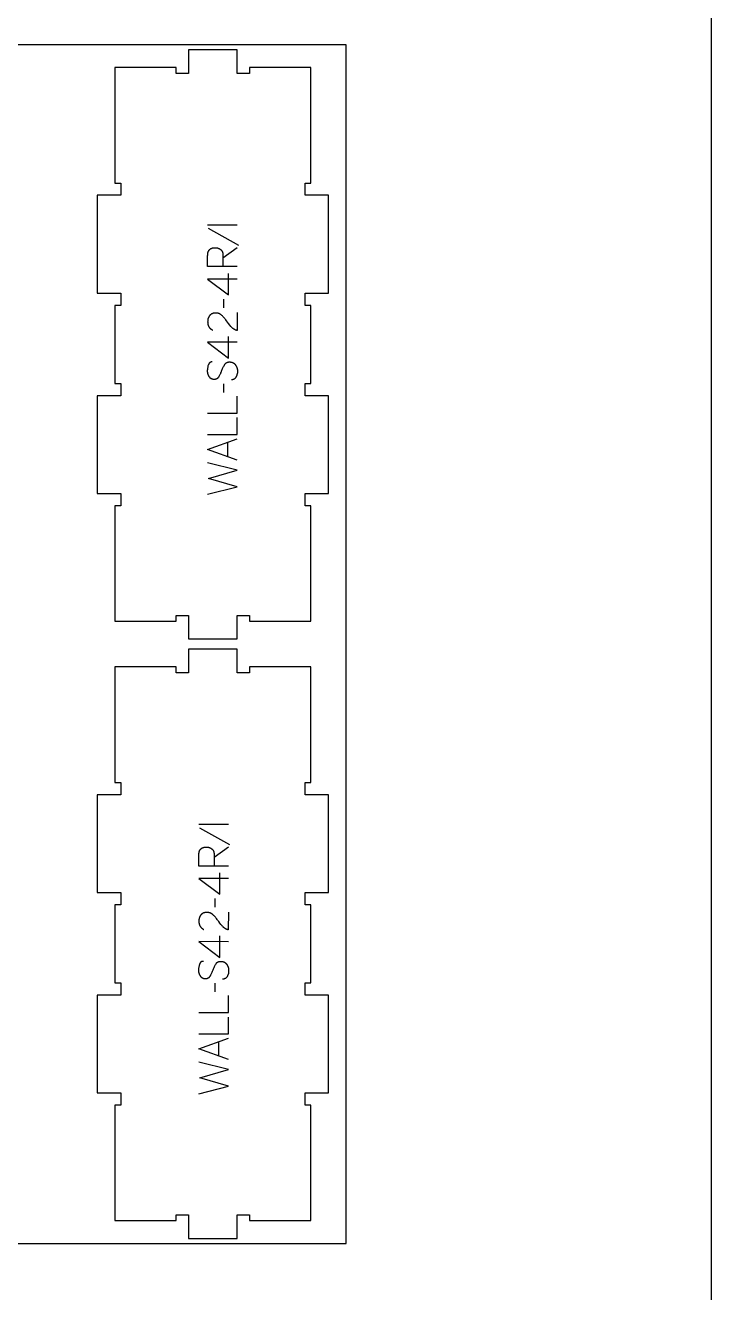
# Model space of a CAD drawing. Extents: x 0 to 4485, y 0 to 10771.
# Drawn here: x 2485 to 3183, y 5619 to 6909 of the extents above; entities that cross this region are included whole.
import ezdxf

# ---------------------------------------------------------------- set-up
doc = ezdxf.new("R2010")
doc.units = 0
for name, color, linetype in [('0_SHEET_SPRUCEPLY_2440X122', 1, 'CONTINUOUS'), ('1_ANYTOOL_1MMDEEP_LABELS_S', 2, 'CONTINUOUS'), ('4_ANYTOOL_CUTTHROUGH_OUTSI', 5, 'CONTINUOUS'), ('DONOTCUT', 7, 'CONTINUOUS')]:
    doc.layers.add(name, color=color, linetype=linetype)

msp = doc.modelspace()

# ---------------------------------------------------------------- linework, layer by layer
at = {"layer": '0_SHEET_SPRUCEPLY_2440X122'}
msp.add_lwpolyline([(371.7, 6889.4), (371.7, 5669.4), (2811.7, 5669.4), (2811.7, 6889.4)], close=True, dxfattribs=at)
at = {"layer": '1_ANYTOOL_1MMDEEP_LABELS_S', "color": 2}
for points in [[(2670.6, 6706.1), (2700.6, 6706.1)], [(2671.1, 6702.6), (2701.9, 6685.4)], [(2700.6, 6663.6), (2670.6, 6663.6), (2670.6, 6675), (2670.7, 6675.4), (2670.7, 6675.9), (2670.7, 6676.2), (2670.7, 6676.4), (2670.7, 6676.6), (2670.8, 6676.8), (2670.8, 6677), (2670.8, 6677.3), (2670.9, 6677.5), (2670.9, 6677.7), (2671, 6677.9), (2671, 6678.1), (2671.1, 6678.3), (2671.1, 6678.4), (2671.2, 6678.6), (2671.3, 6678.8), (2671.3, 6679), (2671.4, 6679.2), (2671.5, 6679.3), (2671.6, 6679.5), (2671.7, 6679.7), (2671.8, 6679.8), (2671.8, 6680), (2671.9, 6680.1), (2672, 6680.3), (2672.1, 6680.4), (2672.3, 6680.5), (2672.4, 6680.7), (2672.5, 6680.8), (2672.6, 6680.9), (2672.7, 6681.1), (2672.9, 6681.2), (2673, 6681.3), (2673.1, 6681.4), (2673.3, 6681.5), (2673.4, 6681.6), (2673.6, 6681.7), (2673.7, 6681.8), (2673.9, 6681.9), (2674, 6682), (2674.2, 6682.1), (2674.4, 6682.2), (2674.5, 6682.2), (2674.7, 6682.3), (2674.9, 6682.4), (2675.1, 6682.4), (2675.2, 6682.5), (2675.4, 6682.5), (2675.6, 6682.6), (2675.8, 6682.6), (2676, 6682.7), (2676.2, 6682.7), (2676.4, 6682.8), (2676.7, 6682.8), (2676.9, 6682.8), (2677.1, 6682.9), (2677.3, 6682.9), (2677.5, 6682.9), (2678, 6682.9), (2678.5, 6682.9), (2678.7, 6682.9), (2678.8, 6682.9), (2679, 6682.9), (2679.2, 6682.9), (2679.4, 6682.9), (2679.5, 6682.9), (2679.7, 6682.8), (2679.9, 6682.8), (2680, 6682.8), (2680.2, 6682.8), (2680.4, 6682.7), (2680.5, 6682.7), (2680.7, 6682.6), (2680.9, 6682.6), (2681, 6682.5), (2681.2, 6682.5), (2681.4, 6682.4), (2681.5, 6682.4), (2681.7, 6682.3), (2681.8, 6682.2), (2682, 6682.2), (2682.2, 6682.1), (2682.3, 6682), (2682.5, 6681.9), (2682.6, 6681.8), (2682.8, 6681.8), (2682.9, 6681.7), (2683.1, 6681.6), (2683.2, 6681.5), (2683.4, 6681.4), (2683.5, 6681.3), (2683.7, 6681.2), (2683.8, 6681), (2684, 6680.9), (2684.1, 6680.8), (2684.2, 6680.7), (2684.4, 6680.6), (2684.5, 6680.4), (2684.6, 6680.3), (2684.7, 6680.2), (2684.8, 6680.1), (2684.9, 6679.9), (2685, 6679.8), (2685.1, 6679.6), (2685.2, 6679.5), (2685.3, 6679.4), (2685.4, 6679.2), (2685.5, 6679.1), (2685.5, 6678.9), (2685.6, 6678.8), (2685.7, 6678.6), (2685.7, 6678.5), (2685.8, 6678.3), (2685.8, 6678.1), (2685.9, 6678), (2685.9, 6677.8), (2686, 6677.6), (2686, 6677.5), (2686, 6677.3), (2686.1, 6677.1), (2686.1, 6676.9), (2686.1, 6676.7), (2686.1, 6676.6), (2686.2, 6674.6), (2686.2, 6672.6), (2686.2, 6663.6)], [(2686.2, 6672.6), (2700.7, 6683.1)], [(2692, 6634.8), (2692, 6656.6)], [(2700.6, 6650.8), (2670.6, 6650.9), (2692, 6634.8)], [(2686.8, 6630.6), (2686.8, 6621.8)], [(2700.6, 6616.8), (2700.6, 6598.5), (2700.1, 6598.7), (2699.9, 6598.8), (2699.7, 6598.9), (2699.4, 6598.9), (2699.2, 6599), (2699, 6599.1), (2698.8, 6599.2), (2698.6, 6599.3), (2698.4, 6599.4), (2698.2, 6599.5), (2698, 6599.6), (2697.8, 6599.7), (2697.6, 6599.9), (2697.4, 6600), (2697.2, 6600.1), (2697, 6600.2), (2696.8, 6600.4), (2696.6, 6600.5), (2696.4, 6600.6), (2696.3, 6600.8), (2696.1, 6600.9), (2695.9, 6601.1), (2695.7, 6601.2), (2695.5, 6601.4), (2695.4, 6601.6), (2695.2, 6601.7), (2695, 6601.9), (2694.9, 6602.1), (2694.7, 6602.2), (2694.4, 6602.6), (2693.2, 6604.1), (2692, 6605.6), (2690.8, 6607.1), (2689.7, 6608.6), (2689.2, 6609.3), (2688.6, 6610.1), (2688, 6610.8), (2687.4, 6611.5), (2686.8, 6612.1), (2686.2, 6612.8), (2685.6, 6613.4), (2685, 6614), (2684.8, 6614.2), (2684.7, 6614.3), (2684.5, 6614.4), (2684.4, 6614.6), (2684.2, 6614.7), (2684, 6614.8), (2683.9, 6614.9), (2683.7, 6615), (2683.5, 6615.2), (2683.3, 6615.3), (2683.2, 6615.4), (2683, 6615.5), (2682.8, 6615.5), (2682.6, 6615.6), (2682.4, 6615.7), (2682.2, 6615.8), (2682, 6615.9), (2681.8, 6615.9), (2681.6, 6616), (2681.4, 6616), (2681.2, 6616.1), (2681, 6616.1), (2680.8, 6616.2), (2680.6, 6616.2), (2680.4, 6616.3), (2680.2, 6616.3), (2680, 6616.3), (2679.8, 6616.3), (2679.5, 6616.4), (2679.3, 6616.4), (2679.1, 6616.4), (2678.9, 6616.4), (2678.6, 6616.4), (2678.4, 6616.4), (2678.1, 6616.4), (2677.9, 6616.3), (2677.7, 6616.3), (2677.4, 6616.3), (2677.2, 6616.3), (2677, 6616.2), (2676.8, 6616.2), (2676.5, 6616.1), (2676.3, 6616.1), (2676.1, 6616), (2675.9, 6616), (2675.7, 6615.9), (2675.5, 6615.8), (2675.3, 6615.7), (2675.1, 6615.7), (2675, 6615.6), (2674.8, 6615.5), (2674.6, 6615.4), (2674.4, 6615.3), (2674.2, 6615.2), (2674.1, 6615.1), (2673.9, 6615), (2673.8, 6614.8), (2673.6, 6614.7), (2673.5, 6614.6), (2673.3, 6614.4), (2673.2, 6614.3), (2673, 6614.1), (2672.9, 6614), (2672.7, 6613.8), (2672.6, 6613.7), (2672.5, 6613.5), (2672.4, 6613.4), (2672.3, 6613.2), (2672.1, 6613), (2672, 6612.8), (2671.9, 6612.7), (2671.8, 6612.5), (2671.7, 6612.3), (2671.6, 6612.1), (2671.6, 6611.9), (2671.5, 6611.8), (2671.4, 6611.6), (2671.3, 6611.4), (2671.2, 6611.2), (2671.2, 6611), (2671.1, 6610.8), (2671, 6610.6), (2671, 6610.4), (2670.9, 6610.2), (2670.9, 6610), (2670.9, 6609.7), (2670.8, 6609.5), (2670.8, 6609.3), (2670.7, 6609.1), (2670.7, 6608.9), (2670.7, 6608.6), (2670.7, 6608.4), (2670.7, 6608.2), (2670.7, 6607.9), (2670.6, 6607.5), (2670.7, 6607.1), (2670.7, 6606.7), (2670.7, 6606.4), (2670.7, 6606), (2670.8, 6605.7), (2670.8, 6605.4), (2670.9, 6605), (2671, 6604.7), (2671.1, 6604.4), (2671.1, 6604.2), (2671.1, 6604.1), (2671.2, 6603.9), (2671.2, 6603.8), (2671.3, 6603.6), (2671.4, 6603.5), (2671.4, 6603.3), (2671.5, 6603.2), (2671.6, 6603.1), (2671.6, 6602.9), (2671.7, 6602.8), (2671.8, 6602.6), (2671.8, 6602.5), (2671.9, 6602.4), (2672, 6602.2), (2672.1, 6602.1), (2672.2, 6602), (2672.3, 6601.9), (2672.4, 6601.7), (2672.4, 6601.6), (2672.5, 6601.5), (2672.6, 6601.4), (2672.7, 6601.3), (2672.8, 6601.1), (2672.9, 6601), (2673.1, 6600.9), (2673.2, 6600.8), (2673.3, 6600.7), (2673.4, 6600.6), (2673.5, 6600.5), (2673.6, 6600.4), (2673.8, 6600.3), (2674, 6600.1), (2674.3, 6599.9), (2674.6, 6599.7), (2674.8, 6599.5), (2675.1, 6599.3), (2675.4, 6599.1), (2675.7, 6599)], [(2692, 6570.6), (2692, 6592.4)], [(2700.6, 6586.6), (2670.6, 6586.7), (2692, 6570.6)], [(2675.2, 6566.6), (2675, 6566.6), (2675, 6566.6), (2674.9, 6566.6), (2674.8, 6566.6), (2674.7, 6566.6), (2674.6, 6566.6), (2674.5, 6566.6), (2674.4, 6566.6), (2674.3, 6566.5), (2674.2, 6566.5), (2674.2, 6566.5), (2674.1, 6566.5), (2674, 6566.5), (2673.9, 6566.4), (2673.8, 6566.4), (2673.8, 6566.4), (2673.7, 6566.4), (2673.6, 6566.3), (2673.5, 6566.3), (2673.5, 6566.3), (2673.4, 6566.2), (2673.3, 6566.2), (2673.2, 6566.2), (2673.2, 6566.1), (2673.1, 6566.1), (2673, 6566), (2673, 6566), (2672.9, 6565.9), (2672.8, 6565.9), (2672.8, 6565.8), (2672.7, 6565.8), (2672.7, 6565.7), (2672.6, 6565.7), (2672.5, 6565.6), (2672.5, 6565.6), (2672.4, 6565.5), (2672.4, 6565.5), (2672.3, 6565.4), (2672.2, 6565.3), (2672.2, 6565.3), (2672.1, 6565.2), (2672.1, 6565.1), (2672, 6565.1), (2672, 6565), (2671.9, 6564.9), (2671.9, 6564.8), (2671.8, 6564.8), (2671.8, 6564.7), (2671.8, 6564.6), (2671.7, 6564.5), (2671.7, 6564.5), (2671.6, 6564.3), (2671.5, 6564.1), (2671.4, 6563.9), (2671.4, 6563.7), (2671.3, 6563.5), (2671.2, 6563.3), (2671, 6562.5), (2670.8, 6561.7), (2670.7, 6560.9), (2670.5, 6560.2), (2670.5, 6559.8), (2670.4, 6559.4), (2670.4, 6559), (2670.4, 6558.7), (2670.3, 6558.3), (2670.3, 6557.9), (2670.3, 6557.6), (2670.3, 6557.2), (2670.3, 6557), (2670.3, 6556.8), (2670.3, 6556.6), (2670.3, 6556.5), (2670.3, 6556.3), (2670.4, 6556.1), (2670.4, 6555.9), (2670.4, 6555.7), (2670.4, 6555.5), (2670.5, 6555.3), (2670.5, 6555.2), (2670.6, 6555), (2670.6, 6554.8), (2670.7, 6554.6), (2670.7, 6554.4), (2670.8, 6554.3), (2670.8, 6554.1), (2670.9, 6553.9), (2670.9, 6553.7), (2671, 6553.6), (2671.1, 6553.4), (2671.2, 6553.2), (2671.2, 6553.1), (2671.3, 6552.9), (2671.4, 6552.7), (2671.5, 6552.6), (2671.6, 6552.4), (2671.7, 6552.2), (2671.8, 6552.1), (2671.9, 6551.9), (2672, 6551.8), (2672.1, 6551.6), (2672.2, 6551.5), (2672.4, 6551.3), (2672.5, 6551.2), (2672.6, 6551), (2672.7, 6550.9), (2672.9, 6550.8), (2673, 6550.6), (2673.1, 6550.5), (2673.3, 6550.4), (2673.4, 6550.3), (2673.6, 6550.2), (2673.7, 6550.1), (2673.9, 6550), (2674, 6549.9), (2674.2, 6549.8), (2674.3, 6549.8), (2674.5, 6549.7), (2674.7, 6549.6), (2674.8, 6549.5), (2675, 6549.5), (2675.2, 6549.4), (2675.4, 6549.4), (2675.6, 6549.3), (2675.7, 6549.3), (2675.9, 6549.2), (2676.1, 6549.2), (2676.3, 6549.2), (2676.5, 6549.2), (2676.7, 6549.2), (2676.9, 6549.1), (2677.1, 6549.1), (2677.3, 6549.1), (2677.5, 6549.1), (2677.8, 6549.1), (2678, 6549.2), (2678.2, 6549.2), (2678.4, 6549.2), (2678.6, 6549.2), (2678.8, 6549.3), (2679, 6549.3), (2679.1, 6549.4), (2679.3, 6549.4), (2679.5, 6549.5), (2679.7, 6549.5), (2679.8, 6549.6), (2679.8, 6549.6), (2679.9, 6549.6), (2680, 6549.7), (2680.1, 6549.7), (2680.2, 6549.8), (2680.3, 6549.8), (2680.3, 6549.8), (2680.4, 6549.9), (2680.5, 6549.9), (2680.6, 6550), (2680.6, 6550), (2680.7, 6550.1), (2680.8, 6550.1), (2680.9, 6550.2), (2680.9, 6550.2), (2681, 6550.3), (2681.1, 6550.3), (2681.1, 6550.4), (2681.2, 6550.5), (2681.3, 6550.5), (2681.3, 6550.6), (2681.4, 6550.7), (2681.5, 6550.7), (2681.6, 6550.9), (2681.7, 6551), (2681.8, 6551.1), (2682, 6551.3), (2682.1, 6551.5), (2682.2, 6551.6), (2682.3, 6551.8), (2682.4, 6552), (2682.8, 6552.7), (2683.2, 6553.4), (2683.5, 6554.2), (2683.9, 6554.9), (2684.2, 6555.7), (2684.6, 6556.5), (2684.9, 6557.3), (2685.2, 6558.1), (2685.5, 6559), (2685.8, 6559.8), (2686.2, 6560.5), (2686.5, 6561.3), (2686.9, 6562.1), (2687.3, 6562.8), (2687.7, 6563.5), (2688.1, 6564.2), (2688.2, 6564.3), (2688.4, 6564.5), (2688.5, 6564.7), (2688.5, 6564.7), (2688.6, 6564.8), (2688.7, 6564.9), (2688.7, 6564.9), (2688.8, 6565), (2688.8, 6565.1), (2688.9, 6565.1), (2689, 6565.2), (2689, 6565.3), (2689.1, 6565.3), (2689.2, 6565.4), (2689.3, 6565.5), (2689.3, 6565.5), (2689.4, 6565.6), (2689.5, 6565.6), (2689.5, 6565.7), (2689.6, 6565.7), (2689.7, 6565.8), (2689.8, 6565.8), (2689.9, 6565.9), (2689.9, 6565.9), (2690, 6566), (2690.1, 6566), (2690.2, 6566), (2690.3, 6566.1), (2690.4, 6566.1), (2690.4, 6566.2), (2690.5, 6566.2), (2690.6, 6566.2), (2690.7, 6566.3), (2690.8, 6566.3), (2690.9, 6566.3), (2691, 6566.3), (2691.1, 6566.4), (2691.3, 6566.4), (2691.4, 6566.5), (2691.6, 6566.5), (2691.8, 6566.5), (2692, 6566.6), (2692.2, 6566.6), (2692.5, 6566.6), (2692.7, 6566.6), (2692.9, 6566.6), (2693.1, 6566.6), (2693.3, 6566.6), (2693.6, 6566.6), (2693.8, 6566.6), (2694, 6566.5), (2694.3, 6566.5), (2694.5, 6566.5), (2694.7, 6566.4), (2694.9, 6566.4), (2695.1, 6566.3), (2695.3, 6566.3), (2695.5, 6566.2), (2695.7, 6566.1), (2695.9, 6566.1), (2696.1, 6566), (2696.3, 6565.9), (2696.5, 6565.8), (2696.7, 6565.7), (2696.8, 6565.6), (2697, 6565.5), (2697.2, 6565.4), (2697.3, 6565.3), (2697.5, 6565.2), (2697.6, 6565.1), (2697.8, 6564.9), (2698, 6564.8), (2698.1, 6564.7), (2698.2, 6564.5), (2698.4, 6564.4), (2698.5, 6564.2), (2698.6, 6564.1), (2698.8, 6563.9), (2698.9, 6563.7), (2699, 6563.6), (2699.1, 6563.4), (2699.3, 6563), (2699.6, 6562.7), (2699.7, 6562.3), (2699.9, 6561.9), (2700.1, 6561.6), (2700.2, 6561.2), (2700.3, 6561), (2700.4, 6560.8), (2700.4, 6560.6), (2700.5, 6560.4), (2700.6, 6560.2), (2700.6, 6560), (2700.7, 6559.8), (2700.7, 6559.6), (2700.8, 6559.4), (2700.8, 6559.2), (2700.8, 6559), (2700.9, 6558.8), (2700.9, 6558.6), (2700.9, 6558.4), (2701, 6558), (2701, 6557.6), (2701, 6557.2), (2701, 6556.8), (2701, 6556.4), (2700.9, 6556), (2700.9, 6555.6), (2700.9, 6555.2), (2700.8, 6554.8), (2700.7, 6554.4), (2700.6, 6554), (2700.5, 6553.7), (2700.4, 6553.3), (2700.3, 6552.9), (2700.1, 6552.6), (2700, 6552.2), (2699.8, 6551.8), (2699.6, 6551.5), (2699.4, 6551.1), (2699.3, 6551), (2699.2, 6550.8), (2699.1, 6550.7), (2699, 6550.5), (2698.9, 6550.4), (2698.8, 6550.2), (2698.7, 6550.1), (2698.6, 6549.9), (2698.4, 6549.8), (2698.3, 6549.7), (2698.2, 6549.6), (2698, 6549.5), (2698, 6549.4), (2697.9, 6549.4), (2697.8, 6549.3), (2697.8, 6549.3), (2697.7, 6549.2), (2697.6, 6549.2), (2697.6, 6549.1), (2697.5, 6549.1), (2697.4, 6549), (2697.3, 6549), (2697.3, 6549), (2697.2, 6548.9), (2697.1, 6548.9), (2697, 6548.9), (2697, 6548.8), (2696.9, 6548.8), (2696.8, 6548.8), (2696.7, 6548.7), (2696.6, 6548.7), (2696.6, 6548.7), (2696.4, 6548.6), (2696.2, 6548.6), (2696.1, 6548.5), (2695.9, 6548.5), (2695.7, 6548.5), (2695.5, 6548.4), (2695.3, 6548.4), (2695.2, 6548.4), (2695, 6548.4), (2694.8, 6548.4)], [(2686.8, 6544.4), (2686.8, 6535.6)], [(2670.6, 6514.6), (2700.6, 6514.6), (2700.6, 6531.7)], [(2670.6, 6492.8), (2700.6, 6492.8), (2700.6, 6509.9)], [(2700.6, 6466.6), (2670.6, 6477.5), (2700.6, 6488.5)], [(2691.1, 6470.1), (2691.1, 6485)], [(2670.6, 6431.9), (2700.6, 6439.6), (2671.5, 6448), (2700.6, 6456.5), (2670.6, 6464)], [(2661.7, 6096.1), (2691.7, 6096.1)], [(2662.2, 6092.6), (2692.9, 6075.4)], [(2691.7, 6053.6), (2661.7, 6053.6), (2661.7, 6065), (2661.7, 6065.4), (2661.7, 6065.9), (2661.7, 6066.2), (2661.8, 6066.4), (2661.8, 6066.6), (2661.8, 6066.8), (2661.9, 6067), (2661.9, 6067.3), (2661.9, 6067.5), (2662, 6067.7), (2662, 6067.9), (2662.1, 6068.1), (2662.1, 6068.3), (2662.2, 6068.4), (2662.3, 6068.6), (2662.3, 6068.8), (2662.4, 6069), (2662.5, 6069.2), (2662.5, 6069.3), (2662.6, 6069.5), (2662.7, 6069.7), (2662.8, 6069.8), (2662.9, 6070), (2663, 6070.1), (2663.1, 6070.3), (2663.2, 6070.4), (2663.3, 6070.5), (2663.4, 6070.7), (2663.5, 6070.8), (2663.7, 6070.9), (2663.8, 6071.1), (2663.9, 6071.2), (2664, 6071.3), (2664.2, 6071.4), (2664.3, 6071.5), (2664.5, 6071.6), (2664.6, 6071.7), (2664.8, 6071.8), (2664.9, 6071.9), (2665.1, 6072), (2665.2, 6072.1), (2665.4, 6072.2), (2665.6, 6072.2), (2665.8, 6072.3), (2665.9, 6072.4), (2666.1, 6072.4), (2666.3, 6072.5), (2666.5, 6072.5), (2666.7, 6072.6), (2666.9, 6072.6), (2667.1, 6072.7), (2667.3, 6072.7), (2667.5, 6072.8), (2667.7, 6072.8), (2667.9, 6072.8), (2668.1, 6072.9), (2668.4, 6072.9), (2668.6, 6072.9), (2669.1, 6072.9), (2669.5, 6072.9), (2669.7, 6072.9), (2669.9, 6072.9), (2670.1, 6072.9), (2670.2, 6072.9), (2670.4, 6072.9), (2670.6, 6072.9), (2670.8, 6072.8), (2670.9, 6072.8), (2671.1, 6072.8), (2671.3, 6072.8), (2671.4, 6072.7), (2671.6, 6072.7), (2671.8, 6072.6), (2671.9, 6072.6), (2672.1, 6072.5), (2672.3, 6072.5), (2672.4, 6072.4), (2672.6, 6072.4), (2672.7, 6072.3), (2672.9, 6072.2), (2673.1, 6072.2), (2673.2, 6072.1), (2673.4, 6072), (2673.5, 6071.9), (2673.7, 6071.8), (2673.8, 6071.8), (2674, 6071.7), (2674.1, 6071.6), (2674.3, 6071.5), (2674.4, 6071.4), (2674.6, 6071.3), (2674.7, 6071.2), (2674.9, 6071), (2675, 6070.9), (2675.2, 6070.8), (2675.3, 6070.7), (2675.4, 6070.6), (2675.5, 6070.4), (2675.7, 6070.3), (2675.8, 6070.2), (2675.9, 6070.1), (2676, 6069.9), (2676.1, 6069.8), (2676.2, 6069.6), (2676.3, 6069.5), (2676.4, 6069.4), (2676.4, 6069.2), (2676.5, 6069.1), (2676.6, 6068.9), (2676.7, 6068.8), (2676.7, 6068.6), (2676.8, 6068.5), (2676.8, 6068.3), (2676.9, 6068.1), (2676.9, 6068), (2677, 6067.8), (2677, 6067.6), (2677.1, 6067.5), (2677.1, 6067.3), (2677.1, 6067.1), (2677.1, 6066.9), (2677.2, 6066.7), (2677.2, 6066.6), (2677.2, 6064.6), (2677.3, 6062.6), (2677.3, 6053.6)], [(2677.3, 6062.6), (2691.7, 6073.1)], [(2691.7, 6040.8), (2661.7, 6040.9), (2683, 6024.8)], [(2683, 6024.8), (2683, 6046.6)], [(2677.8, 6020.6), (2677.9, 6011.8)], [(2691.7, 6006.8), (2691.6, 5988.5), (2691.2, 5988.7), (2690.9, 5988.8), (2690.7, 5988.9), (2690.5, 5988.9), (2690.3, 5989), (2690.1, 5989.1), (2689.8, 5989.2), (2689.6, 5989.3), (2689.4, 5989.4), (2689.2, 5989.5), (2689, 5989.6), (2688.8, 5989.7), (2688.6, 5989.9), (2688.4, 5990), (2688.2, 5990.1), (2688, 5990.2), (2687.9, 5990.4), (2687.7, 5990.5), (2687.5, 5990.6), (2687.3, 5990.8), (2687.1, 5990.9), (2686.9, 5991.1), (2686.8, 5991.2), (2686.6, 5991.4), (2686.4, 5991.6), (2686.3, 5991.7), (2686.1, 5991.9), (2685.9, 5992.1), (2685.8, 5992.2), (2685.5, 5992.6), (2684.2, 5994.1), (2683.1, 5995.6), (2681.9, 5997.1), (2680.8, 5998.6), (2680.2, 5999.3), (2679.6, 6000.1), (2679.1, 6000.8), (2678.5, 6001.5), (2677.9, 6002.1), (2677.3, 6002.8), (2676.7, 6003.4), (2676.1, 6004), (2675.9, 6004.2), (2675.7, 6004.3), (2675.6, 6004.4), (2675.4, 6004.6), (2675.3, 6004.7), (2675.1, 6004.8), (2674.9, 6004.9), (2674.7, 6005), (2674.6, 6005.2), (2674.4, 6005.3), (2674.2, 6005.4), (2674, 6005.5), (2673.8, 6005.5), (2673.7, 6005.6), (2673.5, 6005.7), (2673.3, 6005.8), (2673.1, 6005.9), (2672.9, 6005.9), (2672.7, 6006), (2672.5, 6006), (2672.3, 6006.1), (2672.1, 6006.1), (2671.9, 6006.2), (2671.7, 6006.2), (2671.5, 6006.3), (2671.3, 6006.3), (2671, 6006.3), (2670.8, 6006.3), (2670.6, 6006.4), (2670.4, 6006.4), (2670.2, 6006.4), (2669.9, 6006.4), (2669.7, 6006.4), (2669.4, 6006.4), (2669.2, 6006.4), (2669, 6006.3), (2668.7, 6006.3), (2668.5, 6006.3), (2668.3, 6006.3), (2668, 6006.2), (2667.8, 6006.2), (2667.6, 6006.1), (2667.4, 6006.1), (2667.2, 6006), (2667, 6006), (2666.8, 6005.9), (2666.6, 6005.8), (2666.4, 6005.7), (2666.2, 6005.7), (2666, 6005.6), (2665.8, 6005.5), (2665.6, 6005.4), (2665.5, 6005.3), (2665.3, 6005.2), (2665.1, 6005.1), (2665, 6005), (2664.8, 6004.8), (2664.7, 6004.7), (2664.5, 6004.6), (2664.4, 6004.4), (2664.2, 6004.3), (2664.1, 6004.1), (2663.9, 6004), (2663.8, 6003.8), (2663.7, 6003.7), (2663.5, 6003.5), (2663.4, 6003.4), (2663.3, 6003.2), (2663.2, 6003), (2663.1, 6002.8), (2663, 6002.7), (2662.9, 6002.5), (2662.8, 6002.3), (2662.7, 6002.1), (2662.6, 6001.9), (2662.5, 6001.8), (2662.4, 6001.6), (2662.4, 6001.4), (2662.3, 6001.2), (2662.2, 6001), (2662.2, 6000.8), (2662.1, 6000.6), (2662, 6000.4), (2662, 6000.2), (2661.9, 6000), (2661.9, 5999.7), (2661.9, 5999.5), (2661.8, 5999.3), (2661.8, 5999.1), (2661.8, 5998.9), (2661.8, 5998.6), (2661.7, 5998.4), (2661.7, 5998.2), (2661.7, 5997.9), (2661.7, 5997.5), (2661.7, 5997.1), (2661.7, 5996.7), (2661.7, 5996.4), (2661.8, 5996), (2661.8, 5995.7), (2661.9, 5995.4), (2661.9, 5995), (2662, 5994.7), (2662.1, 5994.4), (2662.2, 5994.2), (2662.2, 5994.1), (2662.2, 5993.9), (2662.3, 5993.8), (2662.4, 5993.6), (2662.4, 5993.5), (2662.5, 5993.3), (2662.5, 5993.2), (2662.6, 5993.1), (2662.7, 5992.9), (2662.7, 5992.8), (2662.8, 5992.6), (2662.9, 5992.5), (2663, 5992.4), (2663.1, 5992.2), (2663.1, 5992.1), (2663.2, 5992), (2663.3, 5991.9), (2663.4, 5991.7), (2663.5, 5991.6), (2663.6, 5991.5), (2663.7, 5991.4), (2663.8, 5991.3), (2663.9, 5991.1), (2664, 5991), (2664.1, 5990.9), (2664.2, 5990.8), (2664.3, 5990.7), (2664.5, 5990.6), (2664.6, 5990.5), (2664.7, 5990.4), (2664.8, 5990.3), (2665.1, 5990.1), (2665.3, 5989.9), (2665.6, 5989.7), (2665.9, 5989.5), (2666.2, 5989.3), (2666.5, 5989.1), (2666.8, 5989)], [(2691.7, 5976.6), (2661.7, 5976.7), (2683, 5960.6)], [(2683, 5960.6), (2683, 5982.4)], [(2666.3, 5956.6), (2666.1, 5956.6), (2666, 5956.6), (2665.9, 5956.6), (2665.8, 5956.6), (2665.7, 5956.6), (2665.6, 5956.6), (2665.6, 5956.6), (2665.5, 5956.6), (2665.4, 5956.5), (2665.3, 5956.5), (2665.2, 5956.5), (2665.1, 5956.5), (2665.1, 5956.5), (2665, 5956.4), (2664.9, 5956.4), (2664.8, 5956.4), (2664.7, 5956.4), (2664.7, 5956.3), (2664.6, 5956.3), (2664.5, 5956.3), (2664.4, 5956.2), (2664.4, 5956.2), (2664.3, 5956.2), (2664.2, 5956.1), (2664.2, 5956.1), (2664.1, 5956), (2664, 5956), (2664, 5955.9), (2663.9, 5955.9), (2663.8, 5955.8), (2663.8, 5955.8), (2663.7, 5955.7), (2663.6, 5955.7), (2663.6, 5955.6), (2663.5, 5955.6), (2663.5, 5955.5), (2663.4, 5955.5), (2663.4, 5955.4), (2663.3, 5955.3), (2663.2, 5955.3), (2663.2, 5955.2), (2663.1, 5955.1), (2663.1, 5955.1), (2663, 5955), (2663, 5954.9), (2662.9, 5954.8), (2662.9, 5954.8), (2662.9, 5954.7), (2662.8, 5954.6), (2662.8, 5954.5), (2662.7, 5954.5), (2662.6, 5954.3), (2662.6, 5954.1), (2662.5, 5953.9), (2662.4, 5953.7), (2662.4, 5953.5), (2662.3, 5953.3), (2662.1, 5952.5), (2661.9, 5951.7), (2661.7, 5950.9), (2661.6, 5950.2), (2661.5, 5949.8), (2661.5, 5949.4), (2661.5, 5949), (2661.4, 5948.7), (2661.4, 5948.3), (2661.4, 5947.9), (2661.4, 5947.6), (2661.4, 5947.2), (2661.4, 5947), (2661.4, 5946.8), (2661.4, 5946.6), (2661.4, 5946.5), (2661.4, 5946.3), (2661.4, 5946.1), (2661.4, 5945.9), (2661.5, 5945.7), (2661.5, 5945.5), (2661.5, 5945.3), (2661.6, 5945.2), (2661.6, 5945), (2661.7, 5944.8), (2661.7, 5944.6), (2661.8, 5944.4), (2661.8, 5944.3), (2661.9, 5944.1), (2661.9, 5943.9), (2662, 5943.7), (2662.1, 5943.6), (2662.1, 5943.4), (2662.2, 5943.2), (2662.3, 5943.1), (2662.4, 5942.9), (2662.5, 5942.7), (2662.6, 5942.6), (2662.7, 5942.4), (2662.8, 5942.2), (2662.9, 5942.1), (2663, 5941.9), (2663.1, 5941.8), (2663.2, 5941.6), (2663.3, 5941.5), (2663.4, 5941.3), (2663.5, 5941.2), (2663.7, 5941), (2663.8, 5940.9), (2663.9, 5940.8), (2664.1, 5940.6), (2664.2, 5940.5), (2664.3, 5940.4), (2664.5, 5940.3), (2664.6, 5940.2), (2664.8, 5940.1), (2664.9, 5940), (2665.1, 5939.9), (2665.2, 5939.8), (2665.4, 5939.8), (2665.6, 5939.7), (2665.7, 5939.6), (2665.9, 5939.5), (2666.1, 5939.5), (2666.2, 5939.4), (2666.4, 5939.4), (2666.6, 5939.3), (2666.8, 5939.3), (2667, 5939.2), (2667.2, 5939.2), (2667.4, 5939.2), (2667.6, 5939.2), (2667.8, 5939.2), (2668, 5939.1), (2668.2, 5939.1), (2668.4, 5939.1), (2668.6, 5939.1), (2668.8, 5939.1), (2669, 5939.2), (2669.2, 5939.2), (2669.4, 5939.2), (2669.6, 5939.2), (2669.8, 5939.3), (2670, 5939.3), (2670.2, 5939.4), (2670.4, 5939.4), (2670.6, 5939.5), (2670.7, 5939.5), (2670.8, 5939.6), (2670.9, 5939.6), (2671, 5939.6), (2671.1, 5939.7), (2671.1, 5939.7), (2671.2, 5939.8), (2671.3, 5939.8), (2671.4, 5939.8), (2671.5, 5939.9), (2671.5, 5939.9), (2671.6, 5940), (2671.7, 5940), (2671.8, 5940.1), (2671.8, 5940.1), (2671.9, 5940.2), (2672, 5940.2), (2672.1, 5940.3), (2672.1, 5940.3), (2672.2, 5940.4), (2672.3, 5940.5), (2672.3, 5940.5), (2672.4, 5940.6), (2672.5, 5940.7), (2672.5, 5940.7), (2672.7, 5940.9), (2672.8, 5941), (2672.9, 5941.1), (2673, 5941.3), (2673.1, 5941.5), (2673.2, 5941.6), (2673.3, 5941.8), (2673.4, 5942), (2673.8, 5942.7), (2674.2, 5943.4), (2674.6, 5944.2), (2674.9, 5944.9), (2675.3, 5945.7), (2675.6, 5946.5), (2675.9, 5947.3), (2676.3, 5948.1), (2676.6, 5949), (2676.9, 5949.8), (2677.2, 5950.5), (2677.6, 5951.3), (2678, 5952.1), (2678.4, 5952.8), (2678.8, 5953.5), (2679.2, 5954.2), (2679.3, 5954.3), (2679.4, 5954.5), (2679.5, 5954.7), (2679.6, 5954.7), (2679.6, 5954.8), (2679.7, 5954.9), (2679.8, 5954.9), (2679.8, 5955), (2679.9, 5955.1), (2680, 5955.1), (2680, 5955.2), (2680.1, 5955.3), (2680.2, 5955.3), (2680.2, 5955.4), (2680.3, 5955.5), (2680.4, 5955.5), (2680.5, 5955.6), (2680.5, 5955.6), (2680.6, 5955.7), (2680.7, 5955.7), (2680.8, 5955.8), (2680.8, 5955.8), (2680.9, 5955.9), (2681, 5955.9), (2681.1, 5956), (2681.2, 5956), (2681.2, 5956), (2681.3, 5956.1), (2681.4, 5956.1), (2681.5, 5956.2), (2681.6, 5956.2), (2681.7, 5956.2), (2681.8, 5956.3), (2681.8, 5956.3), (2681.9, 5956.3), (2682, 5956.3), (2682.1, 5956.4), (2682.3, 5956.4), (2682.5, 5956.5), (2682.7, 5956.5), (2682.9, 5956.5), (2683.1, 5956.6), (2683.3, 5956.6), (2683.5, 5956.6), (2683.7, 5956.6), (2683.9, 5956.6), (2684.2, 5956.6), (2684.4, 5956.6), (2684.6, 5956.6), (2684.9, 5956.6), (2685.1, 5956.5), (2685.3, 5956.5), (2685.5, 5956.5), (2685.7, 5956.4), (2686, 5956.4), (2686.2, 5956.3), (2686.4, 5956.3), (2686.6, 5956.2), (2686.8, 5956.1), (2687, 5956.1), (2687.2, 5956), (2687.3, 5955.9), (2687.5, 5955.8), (2687.7, 5955.7), (2687.9, 5955.6), (2688.1, 5955.5), (2688.2, 5955.4), (2688.4, 5955.3), (2688.5, 5955.2), (2688.7, 5955.1), (2688.9, 5954.9), (2689, 5954.8), (2689.1, 5954.7), (2689.3, 5954.5), (2689.4, 5954.4), (2689.6, 5954.2), (2689.7, 5954.1), (2689.8, 5953.9), (2689.9, 5953.7), (2690.1, 5953.6), (2690.2, 5953.4), (2690.4, 5953), (2690.6, 5952.7), (2690.8, 5952.3), (2691, 5951.9), (2691.1, 5951.6), (2691.3, 5951.2), (2691.4, 5951), (2691.4, 5950.8), (2691.5, 5950.6), (2691.6, 5950.4), (2691.6, 5950.2), (2691.7, 5950), (2691.7, 5949.8), (2691.8, 5949.6), (2691.8, 5949.4), (2691.8, 5949.2), (2691.9, 5949), (2691.9, 5948.8), (2691.9, 5948.6), (2692, 5948.4), (2692, 5948), (2692, 5947.6), (2692, 5947.2), (2692, 5946.8), (2692, 5946.4), (2692, 5946), (2692, 5945.6), (2691.9, 5945.2), (2691.8, 5944.8), (2691.8, 5944.4), (2691.7, 5944), (2691.6, 5943.7), (2691.5, 5943.3), (2691.3, 5942.9), (2691.2, 5942.6), (2691, 5942.2), (2690.9, 5941.8), (2690.7, 5941.5), (2690.5, 5941.1), (2690.4, 5941), (2690.3, 5940.8), (2690.2, 5940.7), (2690.1, 5940.5), (2690, 5940.4), (2689.9, 5940.2), (2689.7, 5940.1), (2689.6, 5939.9), (2689.5, 5939.8), (2689.4, 5939.7), (2689.2, 5939.6), (2689.1, 5939.5), (2689, 5939.4), (2689, 5939.4), (2688.9, 5939.3), (2688.8, 5939.3), (2688.8, 5939.2), (2688.7, 5939.2), (2688.6, 5939.1), (2688.5, 5939.1), (2688.5, 5939), (2688.4, 5939), (2688.3, 5939), (2688.2, 5938.9), (2688.2, 5938.9), (2688.1, 5938.9), (2688, 5938.8), (2687.9, 5938.8), (2687.9, 5938.8), (2687.8, 5938.7), (2687.7, 5938.7), (2687.6, 5938.7), (2687.4, 5938.6), (2687.3, 5938.6), (2687.1, 5938.5), (2686.9, 5938.5), (2686.8, 5938.5), (2686.6, 5938.4), (2686.4, 5938.4), (2686.2, 5938.4), (2686, 5938.4), (2685.8, 5938.4)], [(2677.8, 5934.4), (2677.9, 5925.6)], [(2661.7, 5904.6), (2691.7, 5904.6), (2691.7, 5921.7)], [(2661.7, 5882.8), (2691.7, 5882.8), (2691.7, 5899.9)], [(2691.7, 5856.6), (2661.7, 5867.5), (2691.7, 5878.5)], [(2682.1, 5860.1), (2682.1, 5875)], [(2661.7, 5821.9), (2691.7, 5829.6), (2662.6, 5838), (2691.7, 5846.5), (2661.7, 5854)]]:
    msp.add_lwpolyline(points, dxfattribs=at)
at = {"layer": '4_ANYTOOL_CUTTHROUGH_OUTSI', "color": 5}
for points in [[(2793.7, 6432.7), (2793.7, 6532.2), (2769.7, 6532.2), (2769.7, 6544.7), (2775.7, 6544.7), (2775.7, 6624.2), (2769.7, 6624.2), (2769.7, 6636.7), (2793.7, 6636.7), (2793.7, 6736.2), (2769.7, 6736.2), (2769.7, 6748.7), (2775.7, 6748.7), (2775.7, 6866.2), (2713.2, 6866.2), (2713.2, 6860.2), (2700.7, 6860.2), (2700.7, 6884.2), (2651.2, 6884.2), (2651.2, 6860.2), (2638.7, 6860.2), (2638.7, 6866.2), (2576.2, 6866.2), (2576.2, 6748.7), (2582.2, 6748.7), (2582.2, 6736.2), (2558.2, 6736.2), (2558.2, 6636.7), (2582.2, 6636.7), (2582.2, 6624.2), (2576.2, 6624.2), (2576.2, 6544.7), (2582.2, 6544.7), (2582.2, 6532.2), (2558.2, 6532.2), (2558.2, 6432.7), (2582.2, 6432.7), (2582.2, 6420.2), (2576.2, 6420.2), (2576.2, 6302.7), (2638.7, 6302.7), (2638.7, 6308.7), (2651.2, 6308.7), (2651.2, 6284.7), (2700.7, 6284.7), (2700.7, 6308.7), (2713.2, 6308.7), (2713.2, 6302.7), (2775.7, 6302.7), (2775.7, 6420.2), (2769.7, 6420.2), (2769.7, 6432.7)], [(2793.7, 5822.7), (2793.7, 5922.2), (2769.7, 5922.2), (2769.7, 5934.7), (2775.7, 5934.7), (2775.7, 6014.2), (2769.7, 6014.2), (2769.7, 6026.7), (2793.7, 6026.7), (2793.7, 6126.2), (2769.7, 6126.2), (2769.7, 6138.7), (2775.7, 6138.7), (2775.7, 6256.2), (2713.2, 6256.2), (2713.2, 6250.2), (2700.7, 6250.2), (2700.7, 6274.2), (2651.2, 6274.2), (2651.2, 6250.2), (2638.7, 6250.2), (2638.7, 6256.2), (2576.2, 6256.2), (2576.2, 6138.7), (2582.2, 6138.7), (2582.2, 6126.2), (2558.2, 6126.2), (2558.2, 6026.7), (2582.2, 6026.7), (2582.2, 6014.2), (2576.2, 6014.2), (2576.2, 5934.7), (2582.2, 5934.7), (2582.2, 5922.2), (2558.2, 5922.2), (2558.2, 5822.7), (2582.2, 5822.7), (2582.2, 5810.2), (2576.2, 5810.2), (2576.2, 5692.7), (2638.7, 5692.7), (2638.7, 5698.7), (2651.2, 5698.7), (2651.2, 5674.7), (2700.7, 5674.7), (2700.7, 5698.7), (2713.2, 5698.7), (2713.2, 5692.7), (2775.7, 5692.7), (2775.7, 5810.2), (2769.7, 5810.2), (2769.7, 5822.7)]]:
    msp.add_lwpolyline(points, close=True, dxfattribs=at)
at = {"layer": 'DONOTCUT'}
msp.add_lwpolyline([(0, 0), (3183.4, 0), (3183.4, 7593.4), (0, 7593.4)], close=True, dxfattribs=at)

doc.saveas('drawing.dxf')
